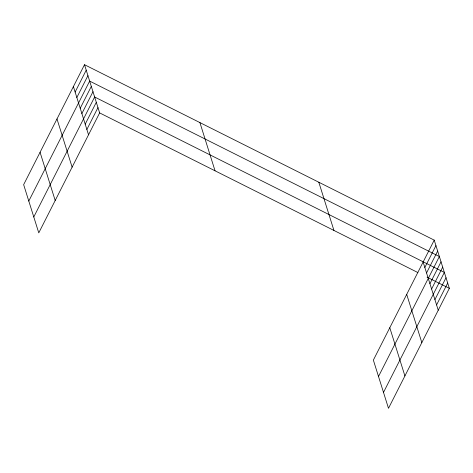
<?xml version="1.0" encoding="UTF-8"?>
<svg xmlns="http://www.w3.org/2000/svg" width="473" height="473" viewBox="0 0 473 473"><rect width="100%" height="100%" fill="white"/><g stroke="black" fill="none" stroke-linecap="round" stroke-linejoin="round"><path stroke-width="0.71" d="M84.507 64.7L23.65 184.659L38.774 232.864L99.637 112.905L84.507 64.7L434.226 240.136L449.35 288.341L388.493 408.3L373.363 360.095L434.226 240.136M75.124 92.046L86.222 70.164M76.839 97.509L87.937 75.627M28.794 201.049L89.651 81.09L439.37 256.526L378.506 376.484M80.215 108.27L91.319 86.388M81.876 113.573L92.98 91.691M33.784 216.953L94.641 96.995L444.36 272.436L383.497 392.395M85.205 124.18L96.309 102.298M86.866 129.484L97.97 107.602M424.837 267.481L435.94 245.599M426.551 272.945L437.655 251.062M429.927 283.711L441.031 261.829M431.595 289.015L442.693 267.133M434.924 299.622L446.021 277.734M436.585 304.919L447.689 283.037M99.637 112.905L417.878 272.554M427.054 277.16L449.35 288.341M423.122 262.018L438.246 310.223M406.703 294.383L421.827 342.588M389.787 327.73L404.912 375.934M318.82 182.241L333.944 230.446M199.913 122.59L215.044 170.8M73.41 86.583L88.534 134.787M56.991 118.948L72.115 167.152M40.069 152.294L55.193 200.499"/></g></svg>
